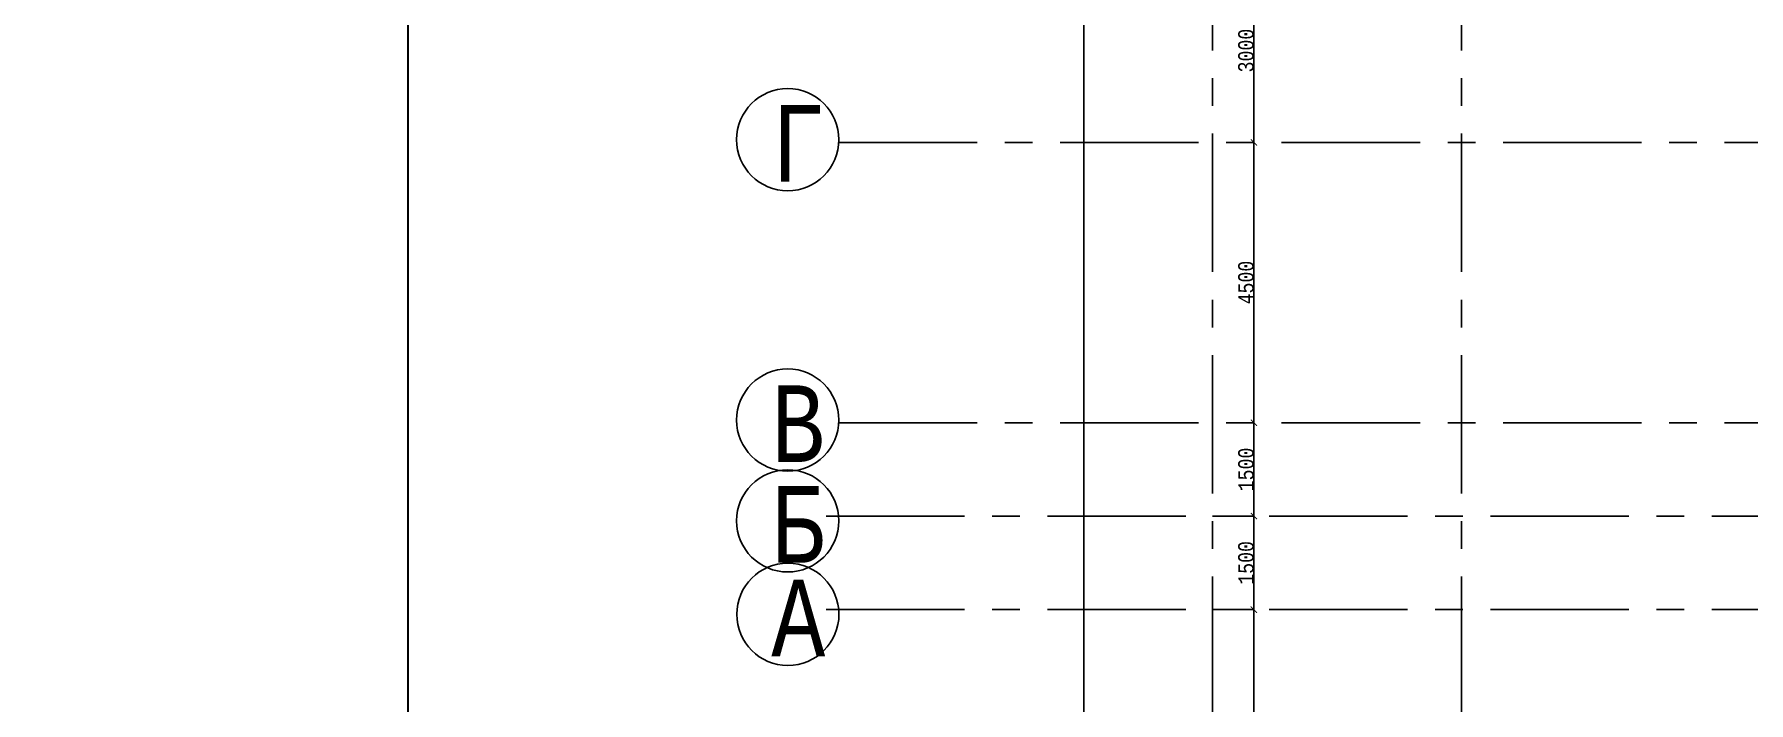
# Model space of a CAD drawing. Header units: millimetres. Extents: x -689206 to 4969298, y -1019800 to 703299.
# Drawn here: x 29524 to 57056, y -21529 to -10797 of the extents above; entities that cross this region are included whole.
import ezdxf

# ---------------------------------------------------------------- set-up
doc = ezdxf.new("R2010")
doc.units = ezdxf.units.MM
doc.linetypes.add('JIS_02_4.0', pattern=[5.5, 4, -1.5])
doc.linetypes.add('осеваяX2', pattern=[101.6, 63.5, -12.7, 12.7, -12.7])
doc.layers.add('внешняярамка', color=7, linetype='Continuous', lineweight=5, plot=False)
for name, color, linetype, lineweight in [('сваи', 7, 'JIS_02_4.0', 30), ('стены', 7, 'Continuous', 20), ('Штамп', 7, 'Continuous', 5)]:
    doc.layers.add(name, color=color, linetype=linetype, lineweight=lineweight)
doc.layers.add('сетка', color=104, linetype='Continuous')
doc.styles.add('Аннотативный', font='isocteur.ttf', dxfattribs={"width": 0.7, "height": 250})
doc.dimstyles.new('Аннотативный', dxfattribs={"dimscale": 0, "dimtxt": 250, "dimasz": 100, "dimexe": 1.25, "dimexo": 0.625, "dimtad": 1, "dimdec": 0, "dimtxsty": 'Аннотативный', "dimblk": 'ARCHTICK', "dimcen": 2.5, "dimadec": 0, "dimazin": 0, "dimtfac": 1, "dimtdec": 0, "dimtmove": 0, "dimatfit": 3, "dimfxl": 1, "dimarcsym": 0})

# ---------------------------------------------------------------- blocks, each defined once
blk = doc.blocks.new('_ArchTick')
at = {"color": 0, "linetype": 'ByBlock', "const_width": 0.15}
blk.add_lwpolyline([(-0.5, -0.5), (0.5, 0.5)], dxfattribs=at)
blk = doc.blocks.new('*D1654')
at = {"layer": 'Defpoints', "color": 0, "linetype": 'ByBlock', "lineweight": 20, "ltscale": 35, "transparency": 16777216}
for p in [(48443, -18534), (49110, -18534), (48443, -20034)]:
    blk.add_point(p, dxfattribs=at)
at = {"layer": 'сваи', "color": 0, "linetype": 'ByBlock', "lineweight": -2, "ltscale": 35, "transparency": 16777216}
for p, q in [((48443, -18534), (49111, -18534)), ((49110, -20034), (49110, -18534)), ((48443, -20034), (49111, -20034))]:
    blk.add_line(p, q, dxfattribs=at)
at = {"layer": 'сваи', "color": 0, "linetype": 'ByBlock', "lineweight": -2, "ltscale": 35, "transparency": 16777216, "xscale": 100, "yscale": 100, "zscale": 100}
for p, rotation in [((49110, -18534), 90), ((49110, -20034), 270)]:
    blk.add_blockref('_ArchTick', p, dxfattribs=dict(at, rotation=rotation))
at = {"layer": 'сваи', "color": 0, "linetype": 'ByBlock', "lineweight": 20, "ltscale": 35, "transparency": 16777216, "insert": (48984, -19284), "char_height": 250, "attachment_point": 5, "rotation": 90, "style": 'Аннотативный'}
blk.add_mtext('1500', dxfattribs=at)
blk = doc.blocks.new('*D1655')
at = {"layer": 'Defpoints', "color": 0, "linetype": 'ByBlock', "lineweight": 20, "ltscale": 35, "transparency": 16777216}
for p in [(49110, -17034), (49110, -17034), (49110, -18534)]:
    blk.add_point(p, dxfattribs=at)
at = {"layer": 'сваи', "color": 0, "linetype": 'ByBlock', "lineweight": -2, "ltscale": 35, "transparency": 16777216}
for p, q in [((49110, -18534), (49110, -17034)), ((49111, -17034), (49111, -17034)), ((49111, -18534), (49111, -18534))]:
    blk.add_line(p, q, dxfattribs=at)
at = {"layer": 'сваи', "color": 0, "linetype": 'ByBlock', "lineweight": -2, "ltscale": 35, "transparency": 16777216, "xscale": 100, "yscale": 100, "zscale": 100}
for p, rotation in [((49110, -17034), 90), ((49110, -18534), 270)]:
    blk.add_blockref('_ArchTick', p, dxfattribs=dict(at, rotation=rotation))
at = {"layer": 'сваи', "color": 0, "linetype": 'ByBlock', "lineweight": 20, "ltscale": 35, "transparency": 16777216, "insert": (48984, -17784), "char_height": 250, "attachment_point": 5, "rotation": 90, "style": 'Аннотативный'}
blk.add_mtext('1500', dxfattribs=at)
blk = doc.blocks.new('*D1656')
at = {"layer": 'Defpoints', "color": 0, "linetype": 'ByBlock', "lineweight": 20, "ltscale": 35, "transparency": 16777216}
for p in [(49110, -12532), (49110, -12532), (49110, -17034)]:
    blk.add_point(p, dxfattribs=at)
at = {"layer": 'сваи', "color": 0, "linetype": 'ByBlock', "lineweight": -2, "ltscale": 35, "transparency": 16777216}
for p, q in [((49110, -17034), (49110, -12532)), ((49111, -12532), (49111, -12532)), ((49111, -17034), (49111, -17034))]:
    blk.add_line(p, q, dxfattribs=at)
at = {"layer": 'сваи', "color": 0, "linetype": 'ByBlock', "lineweight": -2, "ltscale": 35, "transparency": 16777216, "xscale": 100, "yscale": 100, "zscale": 100}
for p, rotation in [((49110, -12532), 90), ((49110, -17034), 270)]:
    blk.add_blockref('_ArchTick', p, dxfattribs=dict(at, rotation=rotation))
at = {"layer": 'сваи', "color": 0, "linetype": 'ByBlock', "lineweight": 20, "ltscale": 35, "transparency": 16777216, "insert": (48984, -14783), "char_height": 250, "attachment_point": 5, "rotation": 90, "style": 'Аннотативный'}
blk.add_mtext('4500', dxfattribs=at)
blk = doc.blocks.new('*D1657')
at = {"layer": 'Defpoints', "color": 0, "linetype": 'ByBlock', "lineweight": 20, "ltscale": 35, "transparency": 16777216}
for p in [(49110, -9584), (49110, -9584), (49110, -12532)]:
    blk.add_point(p, dxfattribs=at)
at = {"layer": 'сваи', "color": 0, "linetype": 'ByBlock', "lineweight": -2, "ltscale": 35, "transparency": 16777216}
for p, q in [((49110, -12532), (49110, -9584)), ((49111, -9584), (49111, -9584)), ((49111, -12532), (49111, -12532))]:
    blk.add_line(p, q, dxfattribs=at)
at = {"layer": 'сваи', "color": 0, "linetype": 'ByBlock', "lineweight": -2, "ltscale": 35, "transparency": 16777216, "xscale": 100, "yscale": 100, "zscale": 100}
for p, rotation in [((49110, -9584), 90), ((49110, -12532), 270)]:
    blk.add_blockref('_ArchTick', p, dxfattribs=dict(at, rotation=rotation))
at = {"layer": 'сваи', "color": 0, "linetype": 'ByBlock', "lineweight": 20, "ltscale": 35, "transparency": 16777216, "insert": (48984, -11058), "char_height": 250, "attachment_point": 5, "rotation": 90, "style": 'Аннотативный'}
blk.add_mtext('3000', dxfattribs=at)
blk = doc.blocks.new('*D1664')
at = {"layer": 'Defpoints', "color": 0, "linetype": 'ByBlock', "lineweight": 20, "ltscale": 35, "transparency": 16777216}
for p in [(46380, 17470), (48443, 17470), (48443, -24534)]:
    blk.add_point(p, dxfattribs=at)
at = {"layer": 'сваи', "color": 0, "linetype": 'ByBlock', "lineweight": -2, "ltscale": 35, "transparency": 16777216}
for p, q in [((48442, 17470), (46379, 17470)), ((46380, -24534), (46380, 17470)), ((48442, -24534), (46379, -24534))]:
    blk.add_line(p, q, dxfattribs=at)
at = {"layer": 'сваи', "color": 0, "linetype": 'ByBlock', "lineweight": -2, "ltscale": 35, "transparency": 16777216, "xscale": 100, "yscale": 100, "zscale": 100}
for p, rotation in [((46380, 17470), 90), ((46380, -24534), 270)]:
    blk.add_blockref('_ArchTick', p, dxfattribs=dict(at, rotation=rotation))
at = {"layer": 'сваи', "color": 0, "linetype": 'ByBlock', "lineweight": 20, "ltscale": 35, "transparency": 16777216, "insert": (46254, -3532), "char_height": 250, "attachment_point": 5, "rotation": 90, "style": 'Аннотативный'}
blk.add_mtext('42000', dxfattribs=at)
blk = doc.blocks.new('*D1665')
at = {"layer": 'Defpoints', "color": 0, "linetype": 'ByBlock', "lineweight": 20, "ltscale": 35, "transparency": 16777216}
for p in [(48443, -20034), (48443, -24534), (49110, -24534)]:
    blk.add_point(p, dxfattribs=at)
at = {"layer": 'сваи', "color": 0, "linetype": 'ByBlock', "lineweight": -2, "ltscale": 35, "transparency": 16777216}
for p, q in [((48443, -20034), (49111, -20034)), ((49110, -20034), (49110, -24534)), ((48443, -24534), (49111, -24534))]:
    blk.add_line(p, q, dxfattribs=at)
at = {"layer": 'сваи', "color": 0, "linetype": 'ByBlock', "lineweight": -2, "ltscale": 35, "transparency": 16777216, "xscale": 100, "yscale": 100, "zscale": 100}
for p, rotation in [((49110, -20034), 90), ((49110, -24534), 270)]:
    blk.add_blockref('_ArchTick', p, dxfattribs=dict(at, rotation=rotation))
at = {"layer": 'сваи', "color": 0, "linetype": 'ByBlock', "lineweight": 20, "ltscale": 35, "transparency": 16777216, "insert": (48984, -22284), "char_height": 250, "attachment_point": 5, "rotation": 90, "style": 'Аннотативный'}
blk.add_mtext('4500', dxfattribs=at)
blk = doc.blocks.new('*D1667')
at = {"layer": 'Defpoints', "color": 0, "linetype": 'ByBlock', "lineweight": 20, "ltscale": 35, "transparency": 16777216}
for p in [(49106, -20034), (52443, -20034), (49106, -22176)]:
    blk.add_point(p, dxfattribs=at)
at = {"layer": 'сваи', "color": 0, "linetype": 'ByBlock', "lineweight": -2, "ltscale": 35, "transparency": 16777216}
for p, q in [((49106, -20035), (49106, -22177)), ((52443, -20035), (52443, -22177)), ((52443, -22176), (49106, -22176))]:
    blk.add_line(p, q, dxfattribs=at)
at = {"layer": 'сваи', "color": 0, "linetype": 'ByBlock', "lineweight": -2, "ltscale": 35, "transparency": 16777216, "xscale": 100, "yscale": 100, "zscale": 100, "rotation": 180}
blk.add_blockref('_ArchTick', (49106, -22176), dxfattribs=at)
at = {"layer": 'сваи', "color": 0, "linetype": 'ByBlock', "lineweight": -2, "ltscale": 35, "transparency": 16777216, "xscale": 100, "yscale": 100, "zscale": 100}
blk.add_blockref('_ArchTick', (52443, -22176), dxfattribs=at)
at = {"layer": 'сваи', "color": 0, "linetype": 'ByBlock', "lineweight": 20, "ltscale": 35, "transparency": 16777216, "insert": (50774, -22050), "char_height": 250, "attachment_point": 5, "style": 'Аннотативный'}
blk.add_mtext('3500', dxfattribs=at)

msp = doc.modelspace()

# ---------------------------------------------------------------- linework, layer by layer
at = {"layer": 'внешняярамка', "lineweight": 5, "ltscale": 50, "const_width": 3}
msp.add_lwpolyline([(29525.7, -52005.3), (155424.4, -52005.3), (155424.4, 37023), (29525.7, 37023), (29525.7, -52005.3)], dxfattribs=at)
at = {"layer": 'сетка'}
for centre in [(41623.2, -12488.6), (41623.2, -16990.6), (41623.2, -18609.6), (41625.5, -20109.6)]:
    msp.add_circle(centre, 820.6, dxfattribs=at)
at = {"layer": 'стены', "linetype": 'осеваяX2', "lineweight": 25, "ltscale": 35}
for p, q in [((48442.7, 19613.2), (48442.7, -24534.3)), ((52442.7, 19613.2), (52442.7, -23890)), ((42442.7, -12532.3), (108442.7, -12532.3)), ((42442.7, -17034.3), (108442.7, -17034.3)), ((42240.4, -18534.3), (108442.7, -18534.3)), ((42240.4, -20034.3), (108442.7, -20034.3))]:
    msp.add_line(p, q, dxfattribs=at)
at = {"layer": 'Штамп', "lineweight": 30}
msp.add_lwpolyline([(35520.9, -50506.5), (153925.6, -50506.5), (153925.6, 35524.3), (35520.9, 35524.3)], close=True, dxfattribs=at)

# ---------------------------------------------------------------- texts
at = {"layer": 'сетка', "color": 0, "char_height": 1230.9, "width": 181.646, "attachment_point": 1, "style": 'Аннотативный'}
for s, insert in [('Г', (41359, -11930.4)), ('В', (41359, -16432.5)), ('Б', (41359, -18051.4)), ('А', (41361.3, -19551.4))]:
    msp.add_mtext(s, dxfattribs=dict(at, insert=insert))

# ---------------------------------------------------------------- dimensions: what is measured, and where the dimension line sits
at = {"layer": 'сваи', "linetype": 'ByBlock', "lineweight": 20, "ltscale": 35}
for base, p1, p2, text, picture, middle in [((46380, 17469.7), (48442.7, -24534.3), (48442.7, 17469.7), '42000', '*D1664', (46254.4, -3532.3)), ((49110, -9584.3), (49110, -12532.3), (49110, -9584.3), '3000', '*D1657', (48984.4, -11058.3)), ((49110, -12532.3), (49110, -17034.3), (49110, -12532.3), '4500', '*D1656', (48984.4, -14783.3))]:
    dim = msp.add_linear_dim(base=base, p1=p1, p2=p2, angle=90, text=text, dimstyle='Аннотативный', dxfattribs=at)
    dim.commit()
    dim.dimension.update_dxf_attribs({"geometry": picture, "text_midpoint": middle})
for base, p1, p2, picture, middle in [((49110, -17034.3), (49110, -18534.3), (49110, -17034.3), '*D1655', (48984.4, -17784.3)), ((49110, -18534.3), (48442.7, -20034.3), (48442.7, -18534.3), '*D1654', (48984.4, -19284.3)), ((49110, -24534.3), (48442.7, -20034.3), (48442.7, -24534.3), '*D1665', (48984.4, -22284.3))]:
    dim = msp.add_linear_dim(base=base, p1=p1, p2=p2, angle=90, dimstyle='Аннотативный', dxfattribs=at)
    dim.commit()
    dim.dimension.update_dxf_attribs({"geometry": picture, "text_midpoint": middle})
dim = msp.add_linear_dim(base=(49106.3, -22175.9), p1=(52442.7, -20034.3), p2=(49106.3, -20034.3), text='3500', dimstyle='Аннотативный', dxfattribs=at)
dim.commit()
dim.dimension.update_dxf_attribs({"geometry": '*D1667', "text_midpoint": (50774.5, -22050.3)})

doc.saveas('drawing.dxf')
